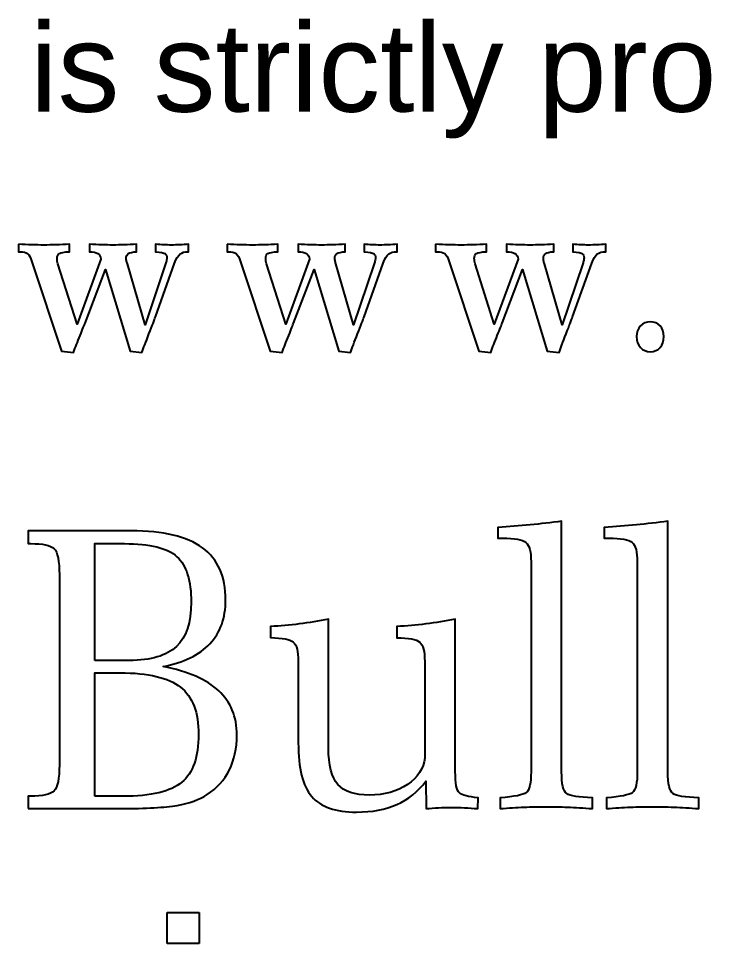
# Model space of a CAD drawing. Header units: millimetres. Extents: x -713 to 709, y -476 to 472.
# Drawn here: x 441.34 to 474.18, y 313.1 to 356.91 of the extents above; entities that cross this region are included whole.
import ezdxf

# ---------------------------------------------------------------- set-up
doc = ezdxf.new("R2010")
doc.units = ezdxf.units.MM
doc.header["$MEASUREMENT"] = 0
doc.header["$XCLIPFRAME"] = 0
doc.layers.add('Livello 1', color=7, linetype='Continuous')
doc.styles.add('0', font='arial.ttf', dxfattribs={"height": 1})
picture_1 = doc.add_image_def('image2.jpg', size_in_pixel=(7857, 7650))

msp = doc.modelspace()

# ---------------------------------------------------------------- linework, layer by layer
at = {"layer": 'Livello 1'}
for points, knots in [([(441.3414, 346.225), (441.5563, 346.211), (441.7642, 346.2005), (441.9651, 346.1935), (441.9651, 346.1935), (442.1677, 346.1865), (442.3617, 346.183), (442.5486, 346.183), (442.5486, 346.183), (442.7338, 346.183), (442.9277, 346.1865), (443.1304, 346.1935), (443.1304, 346.1935), (443.333, 346.2005), (443.5409, 346.211), (443.7523, 346.225), (443.7523, 346.225), (443.7523, 346.225), (443.7523, 345.8686), (443.7523, 345.8686), (443.7523, 345.8686), (443.506, 345.8546), (443.3488, 345.8266), (443.2789, 345.7847), (443.2789, 345.7847), (443.209, 345.741), (443.1741, 345.6606), (443.1741, 345.5418), (443.1741, 345.5418), (443.1741, 345.4964), (443.1758, 345.4562), (443.181, 345.4178), (443.181, 345.4178), (443.1863, 345.3811), (443.1968, 345.3392), (443.209, 345.2955), (443.209, 345.2955), (443.209, 345.2955), (444.121, 342.4321), (444.121, 342.4321), (444.121, 342.4321), (444.121, 342.4321), (445.2513, 345.5209), (445.2513, 345.5209), (445.2513, 345.5209), (445.2338, 345.6432), (445.1849, 345.7305), (445.1011, 345.7847), (445.1011, 345.7847), (445.0172, 345.8371), (444.8844, 345.8633), (444.7045, 345.8633), (444.7045, 345.8633), (444.7045, 345.8633), (444.7045, 346.225), (444.7045, 346.225), (444.7045, 346.225), (444.9089, 346.211), (445.1046, 346.2005), (445.2898, 346.1935), (445.2898, 346.1935), (445.4767, 346.1865), (445.6531, 346.183), (445.8191, 346.183), (445.8191, 346.183), (445.9868, 346.183), (446.165, 346.1865), (446.352, 346.1935), (446.352, 346.1935), (446.5389, 346.2005), (446.7363, 346.211), (446.9407, 346.225), (446.9407, 346.225), (446.9407, 346.225), (446.9407, 345.8686), (446.9407, 345.8686), (446.9407, 345.8686), (446.7468, 345.8546), (446.614, 345.8266), (446.5459, 345.7812), (446.5459, 345.7812), (446.4778, 345.7375), (446.4446, 345.6606), (446.4446, 345.5523), (446.4446, 345.5523), (446.4446, 345.5209), (446.4481, 345.4842), (446.4568, 345.444), (446.4568, 345.444), (446.4655, 345.4038), (446.4795, 345.3532), (446.5005, 345.2955), (446.5005, 345.2955), (446.5005, 345.2955), (447.3391, 342.4006), (447.3391, 342.4006), (447.3391, 342.4006), (447.3391, 342.4006), (448.3122, 345.2903), (448.3122, 345.2903), (448.3122, 345.2903), (448.3331, 345.3584), (448.3489, 345.4161), (448.3576, 345.4615), (448.3576, 345.4615), (448.3681, 345.5087), (448.3733, 345.5453), (448.3733, 345.5715), (448.3733, 345.5715), (448.3733, 345.6711), (448.3471, 345.7375), (448.2912, 345.7742), (448.2912, 345.7742), (448.2371, 345.8092), (448.0868, 345.8406), (447.8405, 345.8686), (447.8405, 345.8686), (447.8405, 345.8686), (447.8405, 346.225), (447.8405, 346.225), (447.8405, 346.225), (447.9715, 346.211), (448.0973, 346.2005), (448.2231, 346.1935), (448.2231, 346.1935), (448.3471, 346.1865), (448.4677, 346.183), (448.583, 346.183), (448.583, 346.183), (448.7158, 346.183), (448.852, 346.1865), (448.9883, 346.1935), (448.9883, 346.1935), (449.1246, 346.2005), (449.2626, 346.211), (449.4023, 346.225), (449.4023, 346.225), (449.4023, 346.225), (449.4023, 345.8633), (449.4023, 345.8633), (449.4023, 345.8633), (449.2241, 345.8633), (449.0914, 345.8284), (449.0005, 345.7602), (449.0005, 345.7602), (448.9097, 345.6921), (448.8241, 345.5471), (448.742, 345.3217), (448.742, 345.3217), (448.742, 345.3217), (447.8317, 342.7832), (447.8317, 342.7832), (447.8317, 342.7832), (447.7793, 342.64), (447.678, 342.3709), (447.526, 341.9761), (447.526, 341.9761), (447.374, 341.583), (447.2622, 341.2895), (447.1906, 341.0991), (447.1906, 341.0991), (447.1906, 341.0991), (446.6332, 341.162), (446.6332, 341.162), (446.6332, 341.162), (446.6332, 341.162), (445.461, 345.03), (445.461, 345.03), (445.461, 345.03), (445.461, 345.03), (444.4948, 342.4862), (444.4948, 342.4862), (444.4948, 342.4862), (444.4634, 342.4041), (444.3865, 342.2084), (444.2642, 341.8992), (444.2642, 341.8992), (444.1402, 341.5917), (444.0371, 341.3244), (443.9515, 341.0991), (443.9515, 341.0991), (443.9515, 341.0991), (443.3837, 341.162), (443.3837, 341.162), (443.3837, 341.162), (443.3837, 341.162), (441.9808, 345.3933), (441.9808, 345.3933), (441.9808, 345.3933), (441.9197, 345.5873), (441.848, 345.7148), (441.7694, 345.7742), (441.7694, 345.7742), (441.689, 345.8336), (441.5702, 345.8633), (441.413, 345.8633), (441.413, 345.8633), (441.413, 345.8633), (441.3414, 345.8633), (441.3414, 345.8633), (441.3414, 345.8633), (441.3414, 345.8633), (441.3414, 346.225), (441.3414, 346.225)], [0, 0, 0, 0, 0.01923077, 0.01923077, 0.01923077, 0.01923077, 0.03846154, 0.03846154, 0.03846154, 0.03846154, 0.05769231, 0.05769231, 0.05769231, 0.05769231, 0.07692308, 0.07692308, 0.07692308, 0.07692308, 0.09615385, 0.09615385, 0.09615385, 0.09615385, 0.11538462, 0.11538462, 0.11538462, 0.11538462, 0.13461538, 0.13461538, 0.13461538, 0.13461538, 0.15384615, 0.15384615, 0.15384615, 0.15384615, 0.17307692, 0.17307692, 0.17307692, 0.17307692, 0.19230769, 0.19230769, 0.19230769, 0.19230769, 0.21153846, 0.21153846, 0.21153846, 0.21153846, 0.23076923, 0.23076923, 0.23076923, 0.23076923, 0.25, 0.25, 0.25, 0.25, 0.26923077, 0.26923077, 0.26923077, 0.26923077, 0.28846154, 0.28846154, 0.28846154, 0.28846154, 0.30769231, 0.30769231, 0.30769231, 0.30769231, 0.32692308, 0.32692308, 0.32692308, 0.32692308, 0.34615385, 0.34615385, 0.34615385, 0.34615385, 0.36538462, 0.36538462, 0.36538462, 0.36538462, 0.38461538, 0.38461538, 0.38461538, 0.38461538, 0.40384615, 0.40384615, 0.40384615, 0.40384615, 0.42307692, 0.42307692, 0.42307692, 0.42307692, 0.44230769, 0.44230769, 0.44230769, 0.44230769, 0.46153846, 0.46153846, 0.46153846, 0.46153846, 0.48076923, 0.48076923, 0.48076923, 0.48076923, 0.5, 0.5, 0.5, 0.5, 0.51923077, 0.51923077, 0.51923077, 0.51923077, 0.53846154, 0.53846154, 0.53846154, 0.53846154, 0.55769231, 0.55769231, 0.55769231, 0.55769231, 0.57692308, 0.57692308, 0.57692308, 0.57692308, 0.59615385, 0.59615385, 0.59615385, 0.59615385, 0.61538462, 0.61538462, 0.61538462, 0.61538462, 0.63461538, 0.63461538, 0.63461538, 0.63461538, 0.65384615, 0.65384615, 0.65384615, 0.65384615, 0.67307692, 0.67307692, 0.67307692, 0.67307692, 0.69230769, 0.69230769, 0.69230769, 0.69230769, 0.71153846, 0.71153846, 0.71153846, 0.71153846, 0.73076923, 0.73076923, 0.73076923, 0.73076923, 0.75, 0.75, 0.75, 0.75, 0.76923077, 0.76923077, 0.76923077, 0.76923077, 0.78846154, 0.78846154, 0.78846154, 0.78846154, 0.80769231, 0.80769231, 0.80769231, 0.80769231, 0.82692308, 0.82692308, 0.82692308, 0.82692308, 0.84615385, 0.84615385, 0.84615385, 0.84615385, 0.86538462, 0.86538462, 0.86538462, 0.86538462, 0.88461538, 0.88461538, 0.88461538, 0.88461538, 0.90384615, 0.90384615, 0.90384615, 0.90384615, 0.92307692, 0.92307692, 0.92307692, 0.92307692, 0.94230769, 0.94230769, 0.94230769, 0.94230769, 0.96153846, 0.96153846, 0.96153846, 0.96153846, 1, 1, 1, 1]), ([(451.2259, 346.225), (451.4408, 346.211), (451.6487, 346.2005), (451.8496, 346.1935), (451.8496, 346.1935), (452.0522, 346.1865), (452.2462, 346.183), (452.4331, 346.183), (452.4331, 346.183), (452.6183, 346.183), (452.8122, 346.1865), (453.0149, 346.1935), (453.0149, 346.1935), (453.2175, 346.2005), (453.4254, 346.211), (453.6368, 346.225), (453.6368, 346.225), (453.6368, 346.225), (453.6368, 345.8686), (453.6368, 345.8686), (453.6368, 345.8686), (453.3905, 345.8546), (453.2333, 345.8266), (453.1634, 345.7847), (453.1634, 345.7847), (453.0935, 345.741), (453.0586, 345.6606), (453.0586, 345.5418), (453.0586, 345.5418), (453.0586, 345.4964), (453.0603, 345.4562), (453.0655, 345.4178), (453.0655, 345.4178), (453.0708, 345.3811), (453.0813, 345.3392), (453.0935, 345.2955), (453.0935, 345.2955), (453.0935, 345.2955), (454.0055, 342.4321), (454.0055, 342.4321), (454.0055, 342.4321), (454.0055, 342.4321), (455.1358, 345.5209), (455.1358, 345.5209), (455.1358, 345.5209), (455.1183, 345.6432), (455.0694, 345.7305), (454.9856, 345.7847), (454.9856, 345.7847), (454.9017, 345.8371), (454.7689, 345.8633), (454.589, 345.8633), (454.589, 345.8633), (454.589, 345.8633), (454.589, 346.225), (454.589, 346.225), (454.589, 346.225), (454.7934, 346.211), (454.9891, 346.2005), (455.1743, 346.1935), (455.1743, 346.1935), (455.3612, 346.1865), (455.5376, 346.183), (455.7036, 346.183), (455.7036, 346.183), (455.8713, 346.183), (456.0495, 346.1865), (456.2365, 346.1935), (456.2365, 346.1935), (456.4234, 346.2005), (456.6208, 346.211), (456.8252, 346.225), (456.8252, 346.225), (456.8252, 346.225), (456.8252, 345.8686), (456.8252, 345.8686), (456.8252, 345.8686), (456.6313, 345.8546), (456.4985, 345.8266), (456.4304, 345.7812), (456.4304, 345.7812), (456.3623, 345.7375), (456.3291, 345.6606), (456.3291, 345.5523), (456.3291, 345.5523), (456.3291, 345.5209), (456.3326, 345.4842), (456.3413, 345.444), (456.3413, 345.444), (456.35, 345.4038), (456.364, 345.3532), (456.385, 345.2955), (456.385, 345.2955), (456.385, 345.2955), (457.2236, 342.4006), (457.2236, 342.4006), (457.2236, 342.4006), (457.2236, 342.4006), (458.1967, 345.2903), (458.1967, 345.2903), (458.1967, 345.2903), (458.2176, 345.3584), (458.2334, 345.4161), (458.2421, 345.4615), (458.2421, 345.4615), (458.2526, 345.5087), (458.2578, 345.5453), (458.2578, 345.5715), (458.2578, 345.5715), (458.2578, 345.6711), (458.2316, 345.7375), (458.1757, 345.7742), (458.1757, 345.7742), (458.1216, 345.8092), (457.9713, 345.8406), (457.725, 345.8686), (457.725, 345.8686), (457.725, 345.8686), (457.725, 346.225), (457.725, 346.225), (457.725, 346.225), (457.856, 346.211), (457.9818, 346.2005), (458.1076, 346.1935), (458.1076, 346.1935), (458.2316, 346.1865), (458.3522, 346.183), (458.4675, 346.183), (458.4675, 346.183), (458.6003, 346.183), (458.7365, 346.1865), (458.8728, 346.1935), (458.8728, 346.1935), (459.0091, 346.2005), (459.1471, 346.211), (459.2868, 346.225), (459.2868, 346.225), (459.2868, 346.225), (459.2868, 345.8633), (459.2868, 345.8633), (459.2868, 345.8633), (459.1086, 345.8633), (458.9759, 345.8284), (458.885, 345.7602), (458.885, 345.7602), (458.7942, 345.6921), (458.7086, 345.5471), (458.6265, 345.3217), (458.6265, 345.3217), (458.6265, 345.3217), (457.7162, 342.7832), (457.7162, 342.7832), (457.7162, 342.7832), (457.6638, 342.64), (457.5625, 342.3709), (457.4105, 341.9761), (457.4105, 341.9761), (457.2585, 341.583), (457.1467, 341.2895), (457.0751, 341.0991), (457.0751, 341.0991), (457.0751, 341.0991), (456.5177, 341.162), (456.5177, 341.162), (456.5177, 341.162), (456.5177, 341.162), (455.3455, 345.03), (455.3455, 345.03), (455.3455, 345.03), (455.3455, 345.03), (454.3793, 342.4862), (454.3793, 342.4862), (454.3793, 342.4862), (454.3479, 342.4041), (454.271, 342.2084), (454.1487, 341.8992), (454.1487, 341.8992), (454.0247, 341.5917), (453.9216, 341.3244), (453.836, 341.0991), (453.836, 341.0991), (453.836, 341.0991), (453.2682, 341.162), (453.2682, 341.162), (453.2682, 341.162), (453.2682, 341.162), (451.8653, 345.3933), (451.8653, 345.3933), (451.8653, 345.3933), (451.8042, 345.5873), (451.7325, 345.7148), (451.6539, 345.7742), (451.6539, 345.7742), (451.5735, 345.8336), (451.4547, 345.8633), (451.2975, 345.8633), (451.2975, 345.8633), (451.2975, 345.8633), (451.2259, 345.8633), (451.2259, 345.8633), (451.2259, 345.8633), (451.2259, 345.8633), (451.2259, 346.225), (451.2259, 346.225)], [0, 0, 0, 0, 0.01923077, 0.01923077, 0.01923077, 0.01923077, 0.03846154, 0.03846154, 0.03846154, 0.03846154, 0.05769231, 0.05769231, 0.05769231, 0.05769231, 0.07692308, 0.07692308, 0.07692308, 0.07692308, 0.09615385, 0.09615385, 0.09615385, 0.09615385, 0.11538462, 0.11538462, 0.11538462, 0.11538462, 0.13461538, 0.13461538, 0.13461538, 0.13461538, 0.15384615, 0.15384615, 0.15384615, 0.15384615, 0.17307692, 0.17307692, 0.17307692, 0.17307692, 0.19230769, 0.19230769, 0.19230769, 0.19230769, 0.21153846, 0.21153846, 0.21153846, 0.21153846, 0.23076923, 0.23076923, 0.23076923, 0.23076923, 0.25, 0.25, 0.25, 0.25, 0.26923077, 0.26923077, 0.26923077, 0.26923077, 0.28846154, 0.28846154, 0.28846154, 0.28846154, 0.30769231, 0.30769231, 0.30769231, 0.30769231, 0.32692308, 0.32692308, 0.32692308, 0.32692308, 0.34615385, 0.34615385, 0.34615385, 0.34615385, 0.36538462, 0.36538462, 0.36538462, 0.36538462, 0.38461538, 0.38461538, 0.38461538, 0.38461538, 0.40384615, 0.40384615, 0.40384615, 0.40384615, 0.42307692, 0.42307692, 0.42307692, 0.42307692, 0.44230769, 0.44230769, 0.44230769, 0.44230769, 0.46153846, 0.46153846, 0.46153846, 0.46153846, 0.48076923, 0.48076923, 0.48076923, 0.48076923, 0.5, 0.5, 0.5, 0.5, 0.51923077, 0.51923077, 0.51923077, 0.51923077, 0.53846154, 0.53846154, 0.53846154, 0.53846154, 0.55769231, 0.55769231, 0.55769231, 0.55769231, 0.57692308, 0.57692308, 0.57692308, 0.57692308, 0.59615385, 0.59615385, 0.59615385, 0.59615385, 0.61538462, 0.61538462, 0.61538462, 0.61538462, 0.63461538, 0.63461538, 0.63461538, 0.63461538, 0.65384615, 0.65384615, 0.65384615, 0.65384615, 0.67307692, 0.67307692, 0.67307692, 0.67307692, 0.69230769, 0.69230769, 0.69230769, 0.69230769, 0.71153846, 0.71153846, 0.71153846, 0.71153846, 0.73076923, 0.73076923, 0.73076923, 0.73076923, 0.75, 0.75, 0.75, 0.75, 0.76923077, 0.76923077, 0.76923077, 0.76923077, 0.78846154, 0.78846154, 0.78846154, 0.78846154, 0.80769231, 0.80769231, 0.80769231, 0.80769231, 0.82692308, 0.82692308, 0.82692308, 0.82692308, 0.84615385, 0.84615385, 0.84615385, 0.84615385, 0.86538462, 0.86538462, 0.86538462, 0.86538462, 0.88461538, 0.88461538, 0.88461538, 0.88461538, 0.90384615, 0.90384615, 0.90384615, 0.90384615, 0.92307692, 0.92307692, 0.92307692, 0.92307692, 0.94230769, 0.94230769, 0.94230769, 0.94230769, 0.96153846, 0.96153846, 0.96153846, 0.96153846, 1, 1, 1, 1]), ([(461.1104, 346.225), (461.3253, 346.211), (461.5332, 346.2005), (461.7341, 346.1935), (461.7341, 346.1935), (461.9367, 346.1865), (462.1307, 346.183), (462.3176, 346.183), (462.3176, 346.183), (462.5028, 346.183), (462.6967, 346.1865), (462.8994, 346.1935), (462.8994, 346.1935), (463.102, 346.2005), (463.3099, 346.211), (463.5213, 346.225), (463.5213, 346.225), (463.5213, 346.225), (463.5213, 345.8686), (463.5213, 345.8686), (463.5213, 345.8686), (463.275, 345.8546), (463.1178, 345.8266), (463.0479, 345.7847), (463.0479, 345.7847), (462.978, 345.741), (462.9431, 345.6606), (462.9431, 345.5418), (462.9431, 345.5418), (462.9431, 345.4964), (462.9448, 345.4562), (462.95, 345.4178), (462.95, 345.4178), (462.9553, 345.3811), (462.9658, 345.3392), (462.978, 345.2955), (462.978, 345.2955), (462.978, 345.2955), (463.89, 342.4321), (463.89, 342.4321), (463.89, 342.4321), (463.89, 342.4321), (465.0203, 345.5209), (465.0203, 345.5209), (465.0203, 345.5209), (465.0028, 345.6432), (464.9539, 345.7305), (464.8701, 345.7847), (464.8701, 345.7847), (464.7862, 345.8371), (464.6534, 345.8633), (464.4735, 345.8633), (464.4735, 345.8633), (464.4735, 345.8633), (464.4735, 346.225), (464.4735, 346.225), (464.4735, 346.225), (464.6779, 346.211), (464.8736, 346.2005), (465.0588, 346.1935), (465.0588, 346.1935), (465.2457, 346.1865), (465.4221, 346.183), (465.5881, 346.183), (465.5881, 346.183), (465.7558, 346.183), (465.934, 346.1865), (466.121, 346.1935), (466.121, 346.1935), (466.3079, 346.2005), (466.5053, 346.211), (466.7097, 346.225), (466.7097, 346.225), (466.7097, 346.225), (466.7097, 345.8686), (466.7097, 345.8686), (466.7097, 345.8686), (466.5158, 345.8546), (466.383, 345.8266), (466.3149, 345.7812), (466.3149, 345.7812), (466.2468, 345.7375), (466.2136, 345.6606), (466.2136, 345.5523), (466.2136, 345.5523), (466.2136, 345.5209), (466.2171, 345.4842), (466.2258, 345.444), (466.2258, 345.444), (466.2345, 345.4038), (466.2485, 345.3532), (466.2695, 345.2955), (466.2695, 345.2955), (466.2695, 345.2955), (467.1081, 342.4006), (467.1081, 342.4006), (467.1081, 342.4006), (467.1081, 342.4006), (468.0812, 345.2903), (468.0812, 345.2903), (468.0812, 345.2903), (468.1021, 345.3584), (468.1179, 345.4161), (468.1266, 345.4615), (468.1266, 345.4615), (468.1371, 345.5087), (468.1423, 345.5453), (468.1423, 345.5715), (468.1423, 345.5715), (468.1423, 345.6711), (468.1161, 345.7375), (468.0602, 345.7742), (468.0602, 345.7742), (468.0061, 345.8092), (467.8558, 345.8406), (467.6095, 345.8686), (467.6095, 345.8686), (467.6095, 345.8686), (467.6095, 346.225), (467.6095, 346.225), (467.6095, 346.225), (467.7405, 346.211), (467.8663, 346.2005), (467.9921, 346.1935), (467.9921, 346.1935), (468.1161, 346.1865), (468.2367, 346.183), (468.352, 346.183), (468.352, 346.183), (468.4848, 346.183), (468.621, 346.1865), (468.7573, 346.1935), (468.7573, 346.1935), (468.8936, 346.2005), (469.0316, 346.211), (469.1713, 346.225), (469.1713, 346.225), (469.1713, 346.225), (469.1713, 345.8633), (469.1713, 345.8633), (469.1713, 345.8633), (468.9931, 345.8633), (468.8604, 345.8284), (468.7695, 345.7602), (468.7695, 345.7602), (468.6787, 345.6921), (468.5931, 345.5471), (468.511, 345.3217), (468.511, 345.3217), (468.511, 345.3217), (467.6007, 342.7832), (467.6007, 342.7832), (467.6007, 342.7832), (467.5483, 342.64), (467.447, 342.3709), (467.295, 341.9761), (467.295, 341.9761), (467.143, 341.583), (467.0312, 341.2895), (466.9596, 341.0991), (466.9596, 341.0991), (466.9596, 341.0991), (466.4022, 341.162), (466.4022, 341.162), (466.4022, 341.162), (466.4022, 341.162), (465.23, 345.03), (465.23, 345.03), (465.23, 345.03), (465.23, 345.03), (464.2638, 342.4862), (464.2638, 342.4862), (464.2638, 342.4862), (464.2324, 342.4041), (464.1555, 342.2084), (464.0332, 341.8992), (464.0332, 341.8992), (463.9092, 341.5917), (463.8061, 341.3244), (463.7205, 341.0991), (463.7205, 341.0991), (463.7205, 341.0991), (463.1527, 341.162), (463.1527, 341.162), (463.1527, 341.162), (463.1527, 341.162), (461.7498, 345.3933), (461.7498, 345.3933), (461.7498, 345.3933), (461.6887, 345.5873), (461.617, 345.7148), (461.5384, 345.7742), (461.5384, 345.7742), (461.458, 345.8336), (461.3392, 345.8633), (461.182, 345.8633), (461.182, 345.8633), (461.182, 345.8633), (461.1104, 345.8633), (461.1104, 345.8633), (461.1104, 345.8633), (461.1104, 345.8633), (461.1104, 346.225), (461.1104, 346.225)], [0, 0, 0, 0, 0.01923077, 0.01923077, 0.01923077, 0.01923077, 0.03846154, 0.03846154, 0.03846154, 0.03846154, 0.05769231, 0.05769231, 0.05769231, 0.05769231, 0.07692308, 0.07692308, 0.07692308, 0.07692308, 0.09615385, 0.09615385, 0.09615385, 0.09615385, 0.11538462, 0.11538462, 0.11538462, 0.11538462, 0.13461538, 0.13461538, 0.13461538, 0.13461538, 0.15384615, 0.15384615, 0.15384615, 0.15384615, 0.17307692, 0.17307692, 0.17307692, 0.17307692, 0.19230769, 0.19230769, 0.19230769, 0.19230769, 0.21153846, 0.21153846, 0.21153846, 0.21153846, 0.23076923, 0.23076923, 0.23076923, 0.23076923, 0.25, 0.25, 0.25, 0.25, 0.26923077, 0.26923077, 0.26923077, 0.26923077, 0.28846154, 0.28846154, 0.28846154, 0.28846154, 0.30769231, 0.30769231, 0.30769231, 0.30769231, 0.32692308, 0.32692308, 0.32692308, 0.32692308, 0.34615385, 0.34615385, 0.34615385, 0.34615385, 0.36538462, 0.36538462, 0.36538462, 0.36538462, 0.38461538, 0.38461538, 0.38461538, 0.38461538, 0.40384615, 0.40384615, 0.40384615, 0.40384615, 0.42307692, 0.42307692, 0.42307692, 0.42307692, 0.44230769, 0.44230769, 0.44230769, 0.44230769, 0.46153846, 0.46153846, 0.46153846, 0.46153846, 0.48076923, 0.48076923, 0.48076923, 0.48076923, 0.5, 0.5, 0.5, 0.5, 0.51923077, 0.51923077, 0.51923077, 0.51923077, 0.53846154, 0.53846154, 0.53846154, 0.53846154, 0.55769231, 0.55769231, 0.55769231, 0.55769231, 0.57692308, 0.57692308, 0.57692308, 0.57692308, 0.59615385, 0.59615385, 0.59615385, 0.59615385, 0.61538462, 0.61538462, 0.61538462, 0.61538462, 0.63461538, 0.63461538, 0.63461538, 0.63461538, 0.65384615, 0.65384615, 0.65384615, 0.65384615, 0.67307692, 0.67307692, 0.67307692, 0.67307692, 0.69230769, 0.69230769, 0.69230769, 0.69230769, 0.71153846, 0.71153846, 0.71153846, 0.71153846, 0.73076923, 0.73076923, 0.73076923, 0.73076923, 0.75, 0.75, 0.75, 0.75, 0.76923077, 0.76923077, 0.76923077, 0.76923077, 0.78846154, 0.78846154, 0.78846154, 0.78846154, 0.80769231, 0.80769231, 0.80769231, 0.80769231, 0.82692308, 0.82692308, 0.82692308, 0.82692308, 0.84615385, 0.84615385, 0.84615385, 0.84615385, 0.86538462, 0.86538462, 0.86538462, 0.86538462, 0.88461538, 0.88461538, 0.88461538, 0.88461538, 0.90384615, 0.90384615, 0.90384615, 0.90384615, 0.92307692, 0.92307692, 0.92307692, 0.92307692, 0.94230769, 0.94230769, 0.94230769, 0.94230769, 0.96153846, 0.96153846, 0.96153846, 0.96153846, 1, 1, 1, 1]), ([(471.2814, 342.5456), (471.4718, 342.5456), (471.6273, 342.481), (471.7444, 342.3535), (471.7444, 342.3535), (471.8614, 342.2259), (471.9208, 342.0547), (471.9208, 341.8433), (471.9208, 341.8433), (471.9208, 341.6319), (471.8614, 341.459), (471.7444, 341.3279), (471.7444, 341.3279), (471.6273, 341.1969), (471.4718, 341.1305), (471.2814, 341.1305), (471.2814, 341.1305), (471.091, 341.1305), (470.9337, 341.1969), (470.8132, 341.3279), (470.8132, 341.3279), (470.6927, 341.459), (470.6315, 341.6319), (470.6315, 341.8433), (470.6315, 341.8433), (470.6315, 342.0477), (470.6927, 342.2172), (470.8149, 342.3482), (470.8149, 342.3482), (470.939, 342.4792), (471.0945, 342.5456), (471.2814, 342.5456)], [0, 0, 0, 0, 0.11111111, 0.11111111, 0.11111111, 0.11111111, 0.22222222, 0.22222222, 0.22222222, 0.22222222, 0.33333333, 0.33333333, 0.33333333, 0.33333333, 0.44444444, 0.44444444, 0.44444444, 0.44444444, 0.55555556, 0.55555556, 0.55555556, 0.55555556, 0.66666667, 0.66666667, 0.66666667, 0.66666667, 0.77777778, 0.77777778, 0.77777778, 0.77777778, 1, 1, 1, 1])]:
    msp.add_open_spline(points, degree=3, knots=knots, dxfattribs=at)
at = {"layer": 'Livello 1', "color": 22}
for points, knots in [([(467.079, 321.2371), (467.079, 320.6599), (467.1584, 320.3149), (467.3203, 320.1988), (467.3203, 320.1988), (467.4821, 320.0859), (467.8883, 320.0217), (468.5448, 320.0034), (468.5448, 320.0034), (468.5448, 320.0034), (468.5448, 319.4904), (468.5448, 319.4904), (468.5448, 319.4904), (468.1203, 319.5209), (467.7295, 319.5423), (467.3661, 319.5576), (467.3661, 319.5576), (467.0058, 319.5728), (466.6576, 319.579), (466.3248, 319.579), (466.3248, 319.579), (465.995, 319.579), (465.653, 319.5728), (465.2988, 319.5576), (465.2988, 319.5576), (464.9446, 319.5423), (464.5659, 319.5209), (464.1659, 319.4904), (464.1659, 319.4904), (464.1659, 319.4904), (464.1659, 320.0034), (464.1659, 320.0034), (464.1659, 320.0034), (464.8438, 320.0523), (465.256, 320.1347), (465.4057, 320.2538), (465.4057, 320.2538), (465.5553, 320.3729), (465.6316, 320.6996), (465.6316, 321.2371), (465.6316, 321.2371), (465.6316, 321.2371), (465.6316, 331.1797), (465.6316, 331.1797), (465.6316, 331.1797), (465.6316, 331.65), (465.5522, 331.9553), (465.3904, 332.0927), (465.3904, 332.0927), (465.2285, 332.2302), (464.856, 332.2973), (464.2728, 332.2973), (464.2728, 332.2973), (464.2728, 332.2973), (464.056, 332.2973), (464.056, 332.2973), (464.056, 332.2973), (464.056, 332.2973), (464.0651, 332.8103), (464.0651, 332.8103), (464.0651, 332.8103), (464.5781, 332.8409), (465.085, 332.8806), (465.5858, 332.9294), (465.5858, 332.9294), (466.0866, 332.9783), (466.5844, 333.0363), (467.079, 333.1035), (467.079, 333.1035), (467.079, 333.1035), (467.079, 321.2371), (467.079, 321.2371)], [0, 0, 0, 0, 0.05263158, 0.05263158, 0.05263158, 0.05263158, 0.10526316, 0.10526316, 0.10526316, 0.10526316, 0.15789474, 0.15789474, 0.15789474, 0.15789474, 0.21052632, 0.21052632, 0.21052632, 0.21052632, 0.26315789, 0.26315789, 0.26315789, 0.26315789, 0.31578947, 0.31578947, 0.31578947, 0.31578947, 0.36842105, 0.36842105, 0.36842105, 0.36842105, 0.42105263, 0.42105263, 0.42105263, 0.42105263, 0.47368421, 0.47368421, 0.47368421, 0.47368421, 0.52631579, 0.52631579, 0.52631579, 0.52631579, 0.57894737, 0.57894737, 0.57894737, 0.57894737, 0.63157895, 0.63157895, 0.63157895, 0.63157895, 0.68421053, 0.68421053, 0.68421053, 0.68421053, 0.73684211, 0.73684211, 0.73684211, 0.73684211, 0.78947368, 0.78947368, 0.78947368, 0.78947368, 0.84210526, 0.84210526, 0.84210526, 0.84210526, 0.89473684, 0.89473684, 0.89473684, 0.89473684, 1, 1, 1, 1]), ([(472.1144, 321.2371), (472.1144, 320.6599), (472.1938, 320.3149), (472.3557, 320.1988), (472.3557, 320.1988), (472.5175, 320.0859), (472.9237, 320.0217), (473.5802, 320.0034), (473.5802, 320.0034), (473.5802, 320.0034), (473.5802, 319.4904), (473.5802, 319.4904), (473.5802, 319.4904), (473.1557, 319.5209), (472.7649, 319.5423), (472.4015, 319.5576), (472.4015, 319.5576), (472.0412, 319.5728), (471.693, 319.579), (471.3602, 319.579), (471.3602, 319.579), (471.0304, 319.579), (470.6884, 319.5728), (470.3342, 319.5576), (470.3342, 319.5576), (469.98, 319.5423), (469.6013, 319.5209), (469.2013, 319.4904), (469.2013, 319.4904), (469.2013, 319.4904), (469.2013, 320.0034), (469.2013, 320.0034), (469.2013, 320.0034), (469.8792, 320.0523), (470.2914, 320.1347), (470.4411, 320.2538), (470.4411, 320.2538), (470.5907, 320.3729), (470.667, 320.6996), (470.667, 321.2371), (470.667, 321.2371), (470.667, 321.2371), (470.667, 331.1797), (470.667, 331.1797), (470.667, 331.1797), (470.667, 331.65), (470.5876, 331.9553), (470.4258, 332.0927), (470.4258, 332.0927), (470.2639, 332.2302), (469.8914, 332.2973), (469.3082, 332.2973), (469.3082, 332.2973), (469.3082, 332.2973), (469.0914, 332.2973), (469.0914, 332.2973), (469.0914, 332.2973), (469.0914, 332.2973), (469.1005, 332.8103), (469.1005, 332.8103), (469.1005, 332.8103), (469.6135, 332.8409), (470.1204, 332.8806), (470.6212, 332.9294), (470.6212, 332.9294), (471.122, 332.9783), (471.6198, 333.0363), (472.1144, 333.1035), (472.1144, 333.1035), (472.1144, 333.1035), (472.1144, 321.2371), (472.1144, 321.2371)], [0, 0, 0, 0, 0.05263158, 0.05263158, 0.05263158, 0.05263158, 0.10526316, 0.10526316, 0.10526316, 0.10526316, 0.15789474, 0.15789474, 0.15789474, 0.15789474, 0.21052632, 0.21052632, 0.21052632, 0.21052632, 0.26315789, 0.26315789, 0.26315789, 0.26315789, 0.31578947, 0.31578947, 0.31578947, 0.31578947, 0.36842105, 0.36842105, 0.36842105, 0.36842105, 0.42105263, 0.42105263, 0.42105263, 0.42105263, 0.47368421, 0.47368421, 0.47368421, 0.47368421, 0.52631579, 0.52631579, 0.52631579, 0.52631579, 0.57894737, 0.57894737, 0.57894737, 0.57894737, 0.63157895, 0.63157895, 0.63157895, 0.63157895, 0.68421053, 0.68421053, 0.68421053, 0.68421053, 0.73684211, 0.73684211, 0.73684211, 0.73684211, 0.78947368, 0.78947368, 0.78947368, 0.78947368, 0.84210526, 0.84210526, 0.84210526, 0.84210526, 0.89473684, 0.89473684, 0.89473684, 0.89473684, 1, 1, 1, 1]), ([(441.795, 319.4904), (441.795, 319.4904), (441.795, 320.0767), (441.795, 320.0767), (441.795, 320.0767), (441.795, 320.0767), (441.9202, 320.0767), (441.9202, 320.0767), (441.9202, 320.0767), (442.4851, 320.0767), (442.8546, 320.1591), (443.0256, 320.3271), (443.0256, 320.3271), (443.1935, 320.495), (443.279, 320.9103), (443.279, 321.5699), (443.279, 321.5699), (443.279, 321.5699), (443.279, 330.5568), (443.279, 330.5568), (443.279, 330.5568), (443.279, 331.2255), (443.1966, 331.6378), (443.0286, 331.7996), (443.0286, 331.7996), (442.8607, 331.9614), (442.4912, 332.0408), (441.9202, 332.0408), (441.9202, 332.0408), (441.9202, 332.0408), (441.795, 332.0408), (441.795, 332.0408), (441.795, 332.0408), (441.795, 332.0408), (441.795, 332.6455), (441.795, 332.6455), (441.795, 332.6455), (441.795, 332.6455), (446.6899, 332.6455), (446.6899, 332.6455), (446.6899, 332.6455), (448.2076, 332.6455), (449.3313, 332.3798), (450.0611, 331.8454), (450.0611, 331.8454), (450.791, 331.311), (451.1574, 330.4865), (451.1574, 329.3689), (451.1574, 329.3689), (451.1574, 328.5169), (450.907, 327.8268), (450.4093, 327.2985), (450.4093, 327.2985), (449.9115, 326.7703), (449.1725, 326.4099), (448.1954, 326.2206), (448.1954, 326.2206), (449.3802, 325.9855), (450.2596, 325.6038), (450.8307, 325.0724), (450.8307, 325.0724), (451.4017, 324.5442), (451.6887, 323.8418), (451.6887, 322.9715), (451.6887, 322.9715), (451.6887, 322.3455), (451.5696, 321.7959), (451.3345, 321.3256), (451.3345, 321.3256), (451.0994, 320.8523), (450.7482, 320.4615), (450.2749, 320.153), (450.2749, 320.153), (449.9115, 319.9149), (449.4413, 319.7439), (448.8641, 319.6431), (448.8641, 319.6431), (448.2839, 319.5423), (447.3953, 319.4904), (446.1891, 319.4904), (446.1891, 319.4904), (446.1891, 319.4904), (441.795, 319.4904), (441.795, 319.4904)], [0, 0, 0, 0, 0.04545455, 0.04545455, 0.04545455, 0.04545455, 0.09090909, 0.09090909, 0.09090909, 0.09090909, 0.13636364, 0.13636364, 0.13636364, 0.13636364, 0.18181818, 0.18181818, 0.18181818, 0.18181818, 0.22727273, 0.22727273, 0.22727273, 0.22727273, 0.27272727, 0.27272727, 0.27272727, 0.27272727, 0.31818182, 0.31818182, 0.31818182, 0.31818182, 0.36363636, 0.36363636, 0.36363636, 0.36363636, 0.40909091, 0.40909091, 0.40909091, 0.40909091, 0.45454545, 0.45454545, 0.45454545, 0.45454545, 0.5, 0.5, 0.5, 0.5, 0.54545455, 0.54545455, 0.54545455, 0.54545455, 0.59090909, 0.59090909, 0.59090909, 0.59090909, 0.63636364, 0.63636364, 0.63636364, 0.63636364, 0.68181818, 0.68181818, 0.68181818, 0.68181818, 0.72727273, 0.72727273, 0.72727273, 0.72727273, 0.77272727, 0.77272727, 0.77272727, 0.77272727, 0.81818182, 0.81818182, 0.81818182, 0.81818182, 0.86363636, 0.86363636, 0.86363636, 0.86363636, 0.90909091, 0.90909091, 0.90909091, 0.90909091, 1, 1, 1, 1]), ([(444.9646, 326.5076), (444.9646, 326.5076), (446.5922, 326.5076), (446.5922, 326.5076), (446.5922, 326.5076), (447.6121, 326.5076), (448.3572, 326.7275), (448.8244, 327.1703), (448.8244, 327.1703), (449.2916, 327.61), (449.5268, 328.3062), (449.5268, 329.262), (449.5268, 329.262), (449.5268, 330.285), (449.3008, 331.0057), (448.8519, 331.4209), (448.8519, 331.4209), (448.4, 331.8332), (447.5694, 332.0408), (446.3601, 332.0408), (446.3601, 332.0408), (446.3601, 332.0408), (444.9646, 332.0408), (444.9646, 332.0408), (444.9646, 332.0408), (444.9646, 332.0408), (444.9646, 326.5076), (444.9646, 326.5076)], [0, 0, 0, 0, 0.125, 0.125, 0.125, 0.125, 0.25, 0.25, 0.25, 0.25, 0.375, 0.375, 0.375, 0.375, 0.5, 0.5, 0.5, 0.5, 0.625, 0.625, 0.625, 0.625, 0.75, 0.75, 0.75, 0.75, 1, 1, 1, 1]), ([(454.6019, 326.4618), (454.6019, 326.9382), (454.5225, 327.2436), (454.3637, 327.3749), (454.3637, 327.3749), (454.205, 327.5062), (453.8446, 327.5764), (453.2828, 327.5886), (453.2828, 327.5886), (453.2828, 327.5886), (453.2828, 328.12), (453.2828, 328.12), (453.2828, 328.12), (453.7377, 328.1383), (454.1927, 328.178), (454.6477, 328.236), (454.6477, 328.236), (455.1058, 328.294), (455.5669, 328.3734), (456.031, 328.4681), (456.031, 328.4681), (456.031, 328.4681), (456.031, 322.3669), (456.031, 322.3669), (456.031, 322.3669), (456.031, 321.5455), (456.1776, 320.9653), (456.4738, 320.6325), (456.4738, 320.6325), (456.77, 320.2996), (457.2677, 320.1317), (457.9731, 320.1317), (457.9731, 320.1317), (458.6755, 320.1317), (459.277, 320.2996), (459.7748, 320.6325), (459.7748, 320.6325), (460.2725, 320.9653), (460.5443, 321.3837), (460.5932, 321.8844), (460.5932, 321.8844), (460.5932, 321.8844), (460.5932, 326.4618), (460.5932, 326.4618), (460.5932, 326.4618), (460.5932, 326.9382), (460.5138, 327.2436), (460.355, 327.3749), (460.355, 327.3749), (460.1962, 327.5062), (459.8359, 327.5734), (459.274, 327.5795), (459.274, 327.5795), (459.274, 327.5795), (459.274, 328.12), (459.274, 328.12), (459.274, 328.12), (459.729, 328.1383), (460.187, 328.178), (460.6481, 328.236), (460.6481, 328.236), (461.1123, 328.294), (461.5764, 328.3734), (462.0406, 328.4681), (462.0406, 328.4681), (462.0406, 328.4681), (462.0406, 321.2493), (462.0406, 321.2493), (462.0406, 321.2493), (462.0406, 320.6844), (462.1047, 320.3485), (462.233, 320.2355), (462.233, 320.2355), (462.3612, 320.1225), (462.6574, 320.0462), (463.1216, 320.0034), (463.1216, 320.0034), (463.1216, 320.0034), (463.1124, 319.4904), (463.1124, 319.4904), (463.1124, 319.4904), (462.8986, 319.5087), (462.6879, 319.5209), (462.4772, 319.5301), (462.4772, 319.5301), (462.2696, 319.5393), (462.062, 319.5454), (461.8543, 319.5454), (461.8543, 319.5454), (461.6436, 319.5454), (461.4421, 319.5393), (461.2466, 319.5301), (461.2466, 319.5301), (461.0481, 319.5209), (460.8527, 319.5087), (460.6542, 319.4904), (460.6542, 319.4904), (460.6542, 319.4904), (460.6481, 320.7851), (460.6481, 320.7851), (460.6481, 320.7851), (460.2725, 320.2905), (459.8145, 319.921), (459.274, 319.6828), (459.274, 319.6828), (458.7335, 319.4446), (458.0953, 319.3255), (457.3563, 319.3255), (457.3563, 319.3255), (456.3669, 319.3255), (455.6585, 319.5728), (455.2371, 320.0645), (455.2371, 320.0645), (454.8126, 320.5561), (454.6019, 321.402), (454.6019, 322.599), (454.6019, 322.599), (454.6019, 322.599), (454.6019, 326.4618), (454.6019, 326.4618)], [0, 0, 0, 0, 0.03225806, 0.03225806, 0.03225806, 0.03225806, 0.06451613, 0.06451613, 0.06451613, 0.06451613, 0.09677419, 0.09677419, 0.09677419, 0.09677419, 0.12903226, 0.12903226, 0.12903226, 0.12903226, 0.16129032, 0.16129032, 0.16129032, 0.16129032, 0.19354839, 0.19354839, 0.19354839, 0.19354839, 0.22580645, 0.22580645, 0.22580645, 0.22580645, 0.25806452, 0.25806452, 0.25806452, 0.25806452, 0.29032258, 0.29032258, 0.29032258, 0.29032258, 0.32258065, 0.32258065, 0.32258065, 0.32258065, 0.35483871, 0.35483871, 0.35483871, 0.35483871, 0.38709677, 0.38709677, 0.38709677, 0.38709677, 0.41935484, 0.41935484, 0.41935484, 0.41935484, 0.4516129, 0.4516129, 0.4516129, 0.4516129, 0.48387097, 0.48387097, 0.48387097, 0.48387097, 0.51612903, 0.51612903, 0.51612903, 0.51612903, 0.5483871, 0.5483871, 0.5483871, 0.5483871, 0.58064516, 0.58064516, 0.58064516, 0.58064516, 0.61290323, 0.61290323, 0.61290323, 0.61290323, 0.64516129, 0.64516129, 0.64516129, 0.64516129, 0.67741935, 0.67741935, 0.67741935, 0.67741935, 0.70967742, 0.70967742, 0.70967742, 0.70967742, 0.74193548, 0.74193548, 0.74193548, 0.74193548, 0.77419355, 0.77419355, 0.77419355, 0.77419355, 0.80645161, 0.80645161, 0.80645161, 0.80645161, 0.83870968, 0.83870968, 0.83870968, 0.83870968, 0.87096774, 0.87096774, 0.87096774, 0.87096774, 0.90322581, 0.90322581, 0.90322581, 0.90322581, 0.93548387, 0.93548387, 0.93548387, 0.93548387, 1, 1, 1, 1]), ([(444.9646, 320.0767), (444.9646, 320.0767), (446.2899, 320.0767), (446.2899, 320.0767), (446.2899, 320.0767), (447.6244, 320.0767), (448.5557, 320.2966), (449.084, 320.7393), (449.084, 320.7393), (449.6123, 321.1791), (449.8749, 321.9364), (449.8749, 323.0051), (449.8749, 323.0051), (449.8749, 324.0464), (449.5878, 324.7946), (449.0168, 325.2465), (449.0168, 325.2465), (448.4427, 325.6954), (447.49, 325.9214), (446.1556, 325.9214), (446.1556, 325.9214), (446.1556, 325.9214), (444.9646, 325.9214), (444.9646, 325.9214), (444.9646, 325.9214), (444.9646, 325.9214), (444.9646, 320.0767), (444.9646, 320.0767)], [0, 0, 0, 0, 0.125, 0.125, 0.125, 0.125, 0.25, 0.25, 0.25, 0.25, 0.375, 0.375, 0.375, 0.375, 0.5, 0.5, 0.5, 0.5, 0.625, 0.625, 0.625, 0.625, 0.75, 0.75, 0.75, 0.75, 1, 1, 1, 1])]:
    msp.add_open_spline(points, degree=3, knots=knots, dxfattribs=at)

# ---------------------------------------------------------------- texts
at = {"layer": 'Livello 1', "style": '0'}
msp.add_text('is strictly prohibited in any format', height=4.190688, dxfattribs=at).set_placement((441.89407, 352.49851))

# ---------------------------------------------------------------- pictures from other files: only their frames are drawn
at = {"layer": 'Livello 1', "color": 6}
image = msp.add_image(picture_1, insert=(442.2447, 211.2681), size_in_units=(109.125, 106.25), dxfattribs=at)
image.set_boundary_path([(442.2447, 211.2681), (551.38, 317.5248)])
image.dxf.flags = 3

doc.saveas('drawing.dxf')
